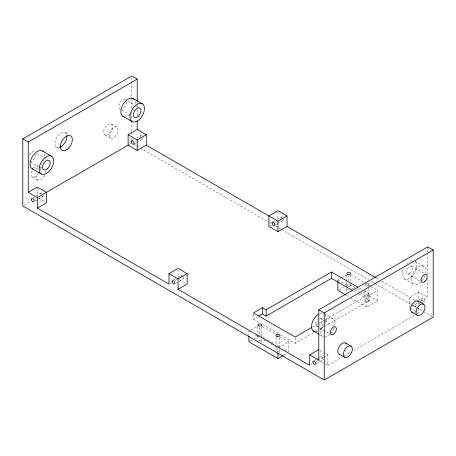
<?xml version="1.0" encoding="UTF-8"?>
<svg xmlns="http://www.w3.org/2000/svg" width="456" height="456" viewBox="0 0 456 456"><rect width="100%" height="100%" fill="white"/><g stroke="black" fill="none" stroke-linecap="round" stroke-linejoin="round"><path stroke-width="0.34" stroke-dasharray="2.28 1.71" d="M33.037 197.853L35.454 196.45M36.064 196.103L40.903 193.31M131.698 140.887L134.121 139.49M136.543 138.088L140.779 135.643M24.031 205.274L30.803 201.364M34.496 199.232L35.728 198.52M128.677 144.854L130.524 143.788M34.964 201.187L42.83 196.644M133.625 144.221L136.048 142.825M136.652 142.477L142.705 138.983M273.041 221.787L274.854 220.738M277.276 219.342L281.517 216.896M173.77 279.927L175.583 278.878M178.005 277.482L181.636 275.384M169.586 283.74L171.405 282.691M175.036 280.594L177.458 279.197M270.072 225.731L271.28 225.03M275.515 222.585L276.729 221.884M274.968 225.127L276.781 224.078M277.39 223.725L283.438 220.231M175.697 283.267L183.563 278.724M253.422 314.321L253.422 319.211L257.663 316.766M251.302 329.87L257.355 326.376M337.862 281.295L337.862 279.898L340.888 278.149M341.498 277.801L346.338 275.002M250.093 341.054L253.724 338.956M254.328 338.608L259.173 335.815M339.076 289.68L345.733 285.838M346.338 285.49L348.76 284.094L354.814 287.588M312.417 327.089L317.957 323.891M318.573 323.538L369.645 294.052L369.645 300.339L318.573 329.825M278.542 347.694L288.836 341.755L288.836 352.237M360.263 292.826L366.92 296.674L377.813 290.381L377.813 300.863L366.92 307.156L349.969 297.369M280.446 334.818L295.192 343.328L317.957 330.184M283.387 355.384L287.018 353.286M427.751 278.764L427.751 297.198L418.671 291.954L409.591 297.198L409.591 307.68M314.503 360.354L316.926 358.957M317.53 358.61L319.348 357.561M319.952 357.208L322.375 355.811M419.224 299.894L422.25 298.15M310.929 364.646L312.138 363.945M316.373 361.5L317.587 360.799M323.036 357.652L318.795 360.103L323.036 362.548M323.64 357.304L327.875 354.859L327.875 365.341L323.64 362.896M412.013 306.284L418.066 302.79M420.489 301.387L427.751 297.198M316.43 363.688L324.301 359.146M415.097 306.728L417.519 305.332M422.359 302.533L424.177 301.484M327.875 365.341L341.989 357.196M344.44 355.783L350.573 352.237M353.645 350.464L414.994 315.045M417.445 313.631L418.671 312.924L418.671 308.028M414.886 261.14L423.966 266.378M127.794 101.015L134.452 104.857M135.056 105.205L138.687 107.302M411.66 266.093L425.579 274.13M407.527 273.777L420.842 281.466M121.798 110.004L132.69 116.297M404.295 278.736L413.375 283.98M111.361 123.889A6.418 3.705 -60 0 1 109.326 133.836A6.418 3.705 -60 0 1 103.763 130.621A6.418 3.705 -60 0 1 111.361 123.889L116.804 127.036A6.418 3.705 -60 0 1 114.769 136.977A6.418 3.705 -60 0 1 109.212 133.768A6.418 3.705 -60 0 1 116.804 127.036M376.223 277.932L379.301 279.705M381.757 281.124L415.04 300.339M415.598 300.664L418.066 302.089M134.224 144.501L136.07 145.572M136.686 145.926L139.77 147.704M140.385 148.063L267.991 221.736M268.607 222.089L271.075 223.514M275.39 226.005L280.936 229.208M281.551 229.562L368.471 279.745M370.939 281.17L374.023 282.948M374.638 283.307L411.01 304.306M411.625 304.659L415.94 307.15M416.556 307.509L422.718 311.066M423.339 311.419L431.969 316.401M410.2 308.028L415.04 310.827M415.644 311.174L418.671 312.924M351.183 275.002L370.551 286.186M371.155 286.539L377.813 290.381M104.937 135.01L110.386 138.157M359.185 288.015L363.489 290.5M364.105 290.854L369.645 294.052M357.236 288.984L360.263 290.728M362.68 292.131L377.813 300.863M337.862 279.898L359.653 292.478M353.651 291.11L357.954 293.596M358.57 293.949L369.645 300.339M65.305 132.673L68.332 134.423M346.338 295.271L349.364 297.021M56.567 147.191L59.593 148.941M324.091 313.557L333.171 318.801M36.999 153.433L43.656 157.28M44.261 157.628L47.891 159.725M320.864 318.516L324.495 320.614M325.099 320.961L335.388 326.901M316.732 326.2L319.154 327.596M319.759 327.944L330.651 334.237M40.538 166.873L41.747 167.574M30.392 162.079L38.264 166.622M38.868 166.97L41.895 168.714M319.553 334.653L322.58 336.397M32.302 176.945L37.751 180.091M320.009 350.316L323.036 352.06M323.64 352.414L327.875 354.859M253.422 319.211L260.176 323.116M262.639 324.529L277.989 333.399M262.2 326.376L275.515 334.066M276.119 334.413L277.938 335.462M280.36 336.859L288.836 341.755M38.538 198.297L45.799 202.487M179.271 279.545L185.928 283.393M265.227 338.608L259.777 335.462L259.777 327.077M267.649 340.005L273.098 343.151M277.333 345.597L279.756 346.993M284.595 349.792L287.622 351.542M250.093 331.968L248.885 331.267L248.885 335.462M255.542 335.114L257.965 336.511M263.408 339.657L267.045 341.755M271.28 344.2L276.729 347.347M427.751 246.873L427.751 251.832M427.751 252.544L427.751 274.512M418.671 291.954L418.671 299.643M418.671 302.436L418.671 304.534M368.847 284.088L368.847 287.588M368.847 288.283L368.847 300.863A1.927 1.111 0 0 1 365.957 301.826A1.927 1.111 0 0 1 365.957 299.9A1.927 1.111 0 0 1 368.847 300.863M366.92 296.674L366.92 307.156M364.994 284.088L364.994 287.588M364.994 290.381L364.994 300.863M350.687 275.002L350.687 283.393M350.687 284.094L350.687 288.283M348.76 275.002L348.76 280.594M346.834 275.002L346.834 281.295M346.834 281.996L346.834 287.588M346.834 288.283L346.834 290.381A1.927 1.111 0 0 0 348.259 291.458M295.192 337.736L295.192 343.328M279.841 337.56L279.841 352.237M277.938 212.097L277.938 219.786M277.938 348.042L277.938 351.542M276.034 337.56L276.034 344.548M276.034 347.347L276.034 350.841M261.704 326.376L261.704 338.261M261.704 338.956L261.704 341.755M257.851 326.376L257.851 335.462M257.851 336.163L257.851 340.358M178.062 269.764L178.062 277.453M137.205 101.808L137.205 104.641M137.205 105.347L137.205 108.893M137.205 109.605L137.205 115.984M131.755 77.389L131.755 80.923M131.755 81.63L131.755 97.168M131.755 97.875L131.755 107.764M131.755 111.999L131.755 120.475M131.755 121.182L131.755 131.071M131.755 131.778L131.755 135.307M131.755 138.134L131.755 140.254M37.329 187.809L37.329 196.895M59.81 147.379A8.476 4.891 -60 0 1 54.948 143.099A8.476 4.891 -60 0 1 60.306 133.414A8.476 4.891 -60 0 1 66.741 134.862M126.489 102.087A5.392 3.112 -60 0 1 122.675 108.688M120.435 109.144A5.392 3.112 -60 0 1 119.774 103.102A5.392 3.112 -60 0 1 125.371 99.619M35.693 154.504A5.392 3.112 -60 0 1 31.282 161.401M29.64 161.566A5.392 3.112 -60 0 1 29.184 161.378M29.184 155.148A5.392 3.112 -60 0 1 34.576 152.036M45.44 171.12A6.418 3.705 -60 0 1 45.44 172.761M44.631 175.492A6.418 3.705 -60 0 1 38.293 180.314A6.418 3.705 -60 0 1 37.284 173.571M40.248 169.763A6.418 3.705 -60 0 1 41.667 168.942M283.792 218.92A1.927 1.111 60 0 1 282.127 219.877M281.164 218.213A1.927 1.111 60 0 1 282.828 217.25M143.059 137.666A1.927 1.111 60 0 1 141.388 138.63M140.425 136.96A1.927 1.111 60 0 1 142.095 135.996M346.885 345.158A6.418 3.705 -60 0 1 346.942 345.944M345.614 350.419A6.418 3.705 -60 0 1 345.072 351.268M342.405 353.81A6.418 3.705 -60 0 1 341.692 354.158M419.36 302.516A6.418 3.705 -60 0 1 419.583 304.01M418.249 308.484A6.418 3.705 -60 0 1 417.707 309.333M415.04 311.875A6.418 3.705 -60 0 1 414.333 312.217M135.158 101.283A10.271 5.928 -60 0 1 135.329 104.321M134.001 108.967A10.271 5.928 -60 0 1 132.018 112.267M129.487 114.883A10.271 5.928 -60 0 1 125.879 116.707M44.363 153.706A10.271 5.928 -60 0 1 44.534 156.744M43.691 160.221A10.271 5.928 -60 0 1 41.217 164.69M37.785 167.962A10.271 5.928 -60 0 1 34.234 169.227M324.786 321.793A10.271 5.928 -60 0 1 332.504 318.465A10.271 5.928 -60 0 1 334.909 325.624M334.242 327.967A10.271 5.928 -60 0 1 330.97 333.404M330.121 334.282A10.271 5.928 -60 0 1 324.786 336.973M323.247 336.733A10.271 5.928 -60 0 1 323.247 323.811M420.916 281.859A10.271 5.928 -60 0 1 411.466 280.389A10.271 5.928 -60 0 1 419.127 266.543A10.271 5.928 -60 0 1 425.71 273.201M425.038 275.544A10.271 5.928 -60 0 1 421.766 280.981M366.92 282.976A1.927 1.111 0 0 1 368.836 283.991A1.927 1.111 0 0 1 367.251 285.188A1.927 1.111 0 0 1 365.056 284.379M346.834 290.381A1.927 1.111 0 0 1 348.259 289.309M276.592 351.462A1.904 1.1 0 0 1 279.1 351.365A1.904 1.1 0 0 1 279.591 352.79M258.814 340.792A1.927 1.111 0 0 1 261.305 341.077A1.927 1.111 0 0 1 261.14 342.541M413.78 303.337A1.927 1.111 60 0 1 415.41 305.258A1.927 1.111 60 0 1 414.709 306.814A1.927 1.111 60 0 1 412.954 305.167M183.563 276.496A1.927 1.111 60 0 1 183.682 278.633A1.927 1.111 60 0 1 181.921 278.023M181.288 275.886A1.927 1.111 60 0 1 182.252 275.333M323.338 359.054A1.927 1.111 60 0 1 321.976 356.695A1.927 1.111 60 0 1 323.338 355.908M43.183 195.328A1.927 1.111 60 0 1 41.513 196.291M40.504 194.188A1.927 1.111 60 0 1 42.22 193.657M319.753 318.419A4.366 2.519 -60 0 1 321.885 320.574A4.366 2.519 -60 0 1 319.753 325.196M317.843 326.296A4.366 2.519 -60 0 1 315.712 324.142A4.366 2.519 -60 0 1 317.843 319.519M325.162 314.64A10.271 5.928 -60 0 1 324.672 323.897M323.424 326.148A10.271 5.928 -60 0 1 320.158 329.808M317.433 331.381A10.271 5.928 -60 0 1 315.706 331.734M320.158 313.335A10.271 5.928 -60 0 1 322.688 313.027M415.467 261.613A10.271 5.928 -60 0 1 414.453 273.366A10.271 5.928 -60 0 1 404.734 278.975A10.271 5.928 -60 0 1 403.714 268.402M406.501 264.132A10.271 5.928 -60 0 1 411.836 260.661M39.997 167.979A6.418 3.705 -60 0 1 39.997 169.615M38.72 173.24A6.418 3.705 -60 0 1 32.564 177.076A6.418 3.705 -60 0 1 31.84 170.424M33.453 167.905A6.418 3.705 -60 0 1 38.72 165.824M421.851 299.033A1.927 1.111 60 0 0 423.892 301.57A1.927 1.111 60 0 0 423.892 298.845A1.927 1.111 60 0 0 421.851 299.033M409.915 273.298A4.366 2.519 -60 0 0 412.093 266.401A4.366 2.519 -60 0 0 406.775 270.117A4.366 2.519 -60 0 0 409.915 273.298"/><path stroke-width="0.68" d="M178.062 289.332L187.142 284.088L187.142 273.606L178.062 278.85L178.062 289.332L309.715 365.341L309.715 354.859L318.795 360.103L318.795 309.778L427.751 246.873L433.2 250.019L433.2 317.114L324.244 380.019L22.8 205.981L22.8 138.886L131.755 75.981L137.205 79.122L137.205 101.095M22.8 138.886L28.249 142.027L137.205 79.122M28.249 192.352L37.329 187.114L46.409 192.352L46.409 202.84L37.329 208.078L37.329 197.596L28.249 192.352L28.249 142.027M128.125 145.173L128.125 134.691L137.205 129.447L146.285 134.691L146.285 145.173L137.205 150.417L128.125 145.173L37.329 197.596M128.125 134.691L137.205 139.935L146.285 134.691M37.329 208.078L168.982 284.088L168.982 273.606L178.062 268.362L187.142 273.606M146.285 145.173L277.938 221.183L287.018 215.945L287.018 226.427L375.607 277.573M287.018 215.945L277.938 210.7L268.858 215.945L268.858 226.427L277.938 231.671L287.018 226.427M357.954 287.303L331.506 272.032L266.133 309.778L262.502 307.68L253.422 312.924L295.192 337.035L311.801 327.442M258.871 316.065L262.502 313.973L266.133 316.065L331.506 278.325L352.42 290.398M318.795 309.778L324.244 312.919L433.2 250.019M248.885 336.163L248.885 341.755L277.938 358.53L282.783 355.731M309.715 354.859L318.795 349.615M133.42 98.633L142.5 103.877A10.271 5.928 -60 0 1 138.863 119.882A10.271 5.928 -60 0 1 130.251 114.262A10.271 5.928 -60 0 1 142.5 103.877M122.829 116.229L131.909 121.473M418.249 301.074L423.698 304.215A6.418 3.705 -60 0 1 421.663 314.161A6.418 3.705 -60 0 1 416.106 310.952A6.418 3.705 -60 0 1 423.698 304.215M411.831 312.189L417.28 315.335M345.733 294.924L337.862 290.381L337.862 281.295M42.625 151.056L51.705 156.294A10.271 5.928 -60 0 1 48.068 172.305A10.271 5.928 -60 0 1 39.455 166.685A10.271 5.928 -60 0 1 51.705 156.294M345.614 343.009L351.063 346.155A6.418 3.705 -60 0 1 349.028 356.096A6.418 3.705 -60 0 1 343.465 352.887A6.418 3.705 -60 0 1 351.063 346.155M32.034 168.652L41.114 173.896M313.5 331.159L318.949 334.299M339.196 354.13L344.639 357.276M168.982 273.606L178.062 278.85M331.506 272.032L331.506 278.325M324.244 312.919L324.244 380.019M277.938 221.183L277.938 231.671M277.938 352.938L277.938 358.53M266.133 309.778L266.133 316.065M262.502 307.68L262.502 313.973M137.205 120.943L137.205 129.447M137.205 139.935L137.205 150.417M66.878 135.631A8.476 4.891 -60 0 1 59.81 147.379M339.737 354.352A6.418 3.705 -60 0 1 339.196 346.714A6.418 3.705 -60 0 1 346.075 343.368M412.982 312.491A6.418 3.705 -60 0 1 411.831 304.779A6.418 3.705 -60 0 1 419.087 301.918M124.231 116.759A10.271 5.928 -60 0 1 122.829 104.749A10.271 5.928 -60 0 1 134.001 99.112M33.436 169.182A10.271 5.928 -60 0 1 32.034 157.166A10.271 5.928 -60 0 1 43.206 151.529M314.902 331.689A10.271 5.928 -60 0 1 311.762 324.336A10.271 5.928 -60 0 1 318.339 314.252M333.644 334.105A4.366 2.519 -60 0 0 335.821 327.208A4.366 2.519 -60 0 0 330.503 330.925A4.366 2.519 -60 0 0 333.644 334.105M424.445 281.683A4.366 2.519 -60 0 0 426.616 274.786A4.366 2.519 -60 0 0 421.298 278.502A4.366 2.519 -60 0 0 424.445 281.683M67.75 149.026A8.476 4.891 -60 0 0 70.748 135.82A8.476 4.891 -60 0 0 60.648 144.392A8.476 4.891 -60 0 0 67.75 149.026M347.398 274.392A1.927 1.111 0 0 0 350.618 273.896A1.927 1.111 0 0 0 348.259 272.534A1.927 1.111 0 0 0 347.398 274.392M276.986 336.414A1.904 1.1 0 0 0 279.841 335.462A1.904 1.1 0 0 0 276.986 334.51A1.904 1.1 0 0 0 276.986 336.414M258.415 325.766A1.927 1.111 0 0 0 261.641 325.265A1.927 1.111 0 0 0 259.282 323.902A1.927 1.111 0 0 0 258.415 325.766M131.299 141.77A1.927 1.111 60 0 0 133.346 144.307A1.927 1.111 60 0 0 133.346 141.588A1.927 1.111 60 0 0 131.299 141.77M272.038 223.018A1.927 1.111 60 0 0 274.079 225.56A1.927 1.111 60 0 0 274.079 222.836A1.927 1.111 60 0 0 272.038 223.018M31.424 199.432A1.927 1.111 60 0 0 33.47 201.974A1.927 1.111 60 0 0 33.47 199.249A1.927 1.111 60 0 0 31.424 199.432M172.163 281.512A1.927 1.111 60 0 0 174.203 284.048A1.927 1.111 60 0 0 174.203 281.329A1.927 1.111 60 0 0 172.163 281.512M312.896 361.933A1.927 1.111 60 0 0 314.936 364.475A1.927 1.111 60 0 0 314.936 361.75A1.927 1.111 60 0 0 312.896 361.933M138.191 116.36A5.392 3.112 -60 0 0 139.901 108.004A5.392 3.112 -60 0 0 133.522 113.664A5.392 3.112 -60 0 0 138.191 116.36M47.395 168.777A5.392 3.112 -60 0 0 49.105 160.426A5.392 3.112 -60 0 0 42.721 166.081A5.392 3.112 -60 0 0 47.395 168.777"/></g></svg>
